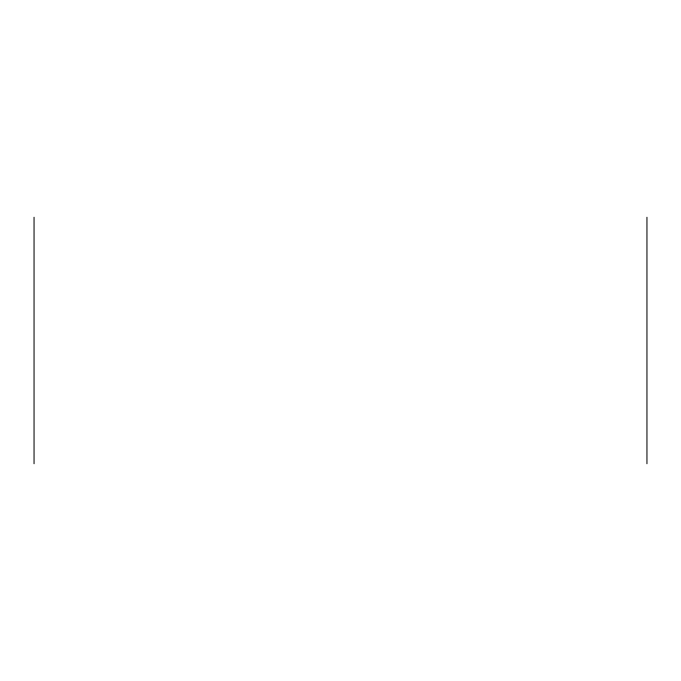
<?xml version="1.0" encoding="UTF-8"?>
<svg xmlns="http://www.w3.org/2000/svg" width="681" height="681" viewBox="0 0 681 681"><rect width="100%" height="100%" fill="white"/><g stroke="black" fill="none" stroke-linecap="round" stroke-linejoin="round"><path stroke-width="1.02" d="M646.95 217.256L646.95 463.744M34.05 217.256L34.05 463.744"/></g></svg>
